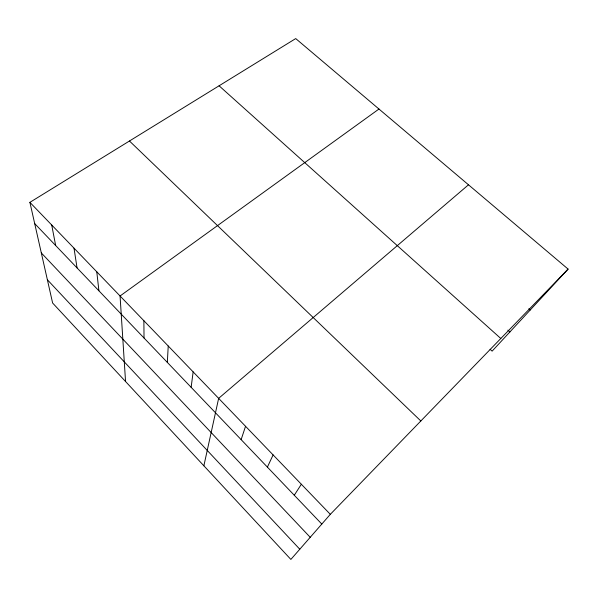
<?xml version="1.0" encoding="UTF-8"?>
<svg xmlns="http://www.w3.org/2000/svg" width="598" height="598" viewBox="0 0 598 598"><rect width="100%" height="100%" fill="white"/><g stroke="black" fill="none" stroke-linecap="round" stroke-linejoin="round"><path stroke-width="0.9" d="M167.328 362.388L168.232 346.003M191.143 387.31L193.147 371.881M203.873 465.797L218.644 398.358L468.496 184.797M241.136 439.635L245.539 426.292M267.396 467.113L273.107 454.914M294.276 495.241L301.355 484.253M568.1 269.093L330.32 514.332L290.867 559.422L52.624 303.022L29.9 202.348L295.718 38.578L568.1 269.093L492.117 351.138L490.076 349.292M378.968 109.03L120.063 295.988L125.55 381.509M528.826 308.77L530.224 309.996M507.859 330.141L509.892 331.95M219.085 85.798L500.81 338.49M129.46 141.008L420.835 420.977M29.9 202.348L330.32 514.332M34.691 223.585L321.806 524.057M41.314 252.924L310.22 537.303M47.369 279.752L299.785 549.226M51.712 224.998L55.659 245.524M74.003 248.148L77.06 267.919M96.779 271.798L98.909 290.785M143.879 320.715L144.028 338.005"/></g></svg>
